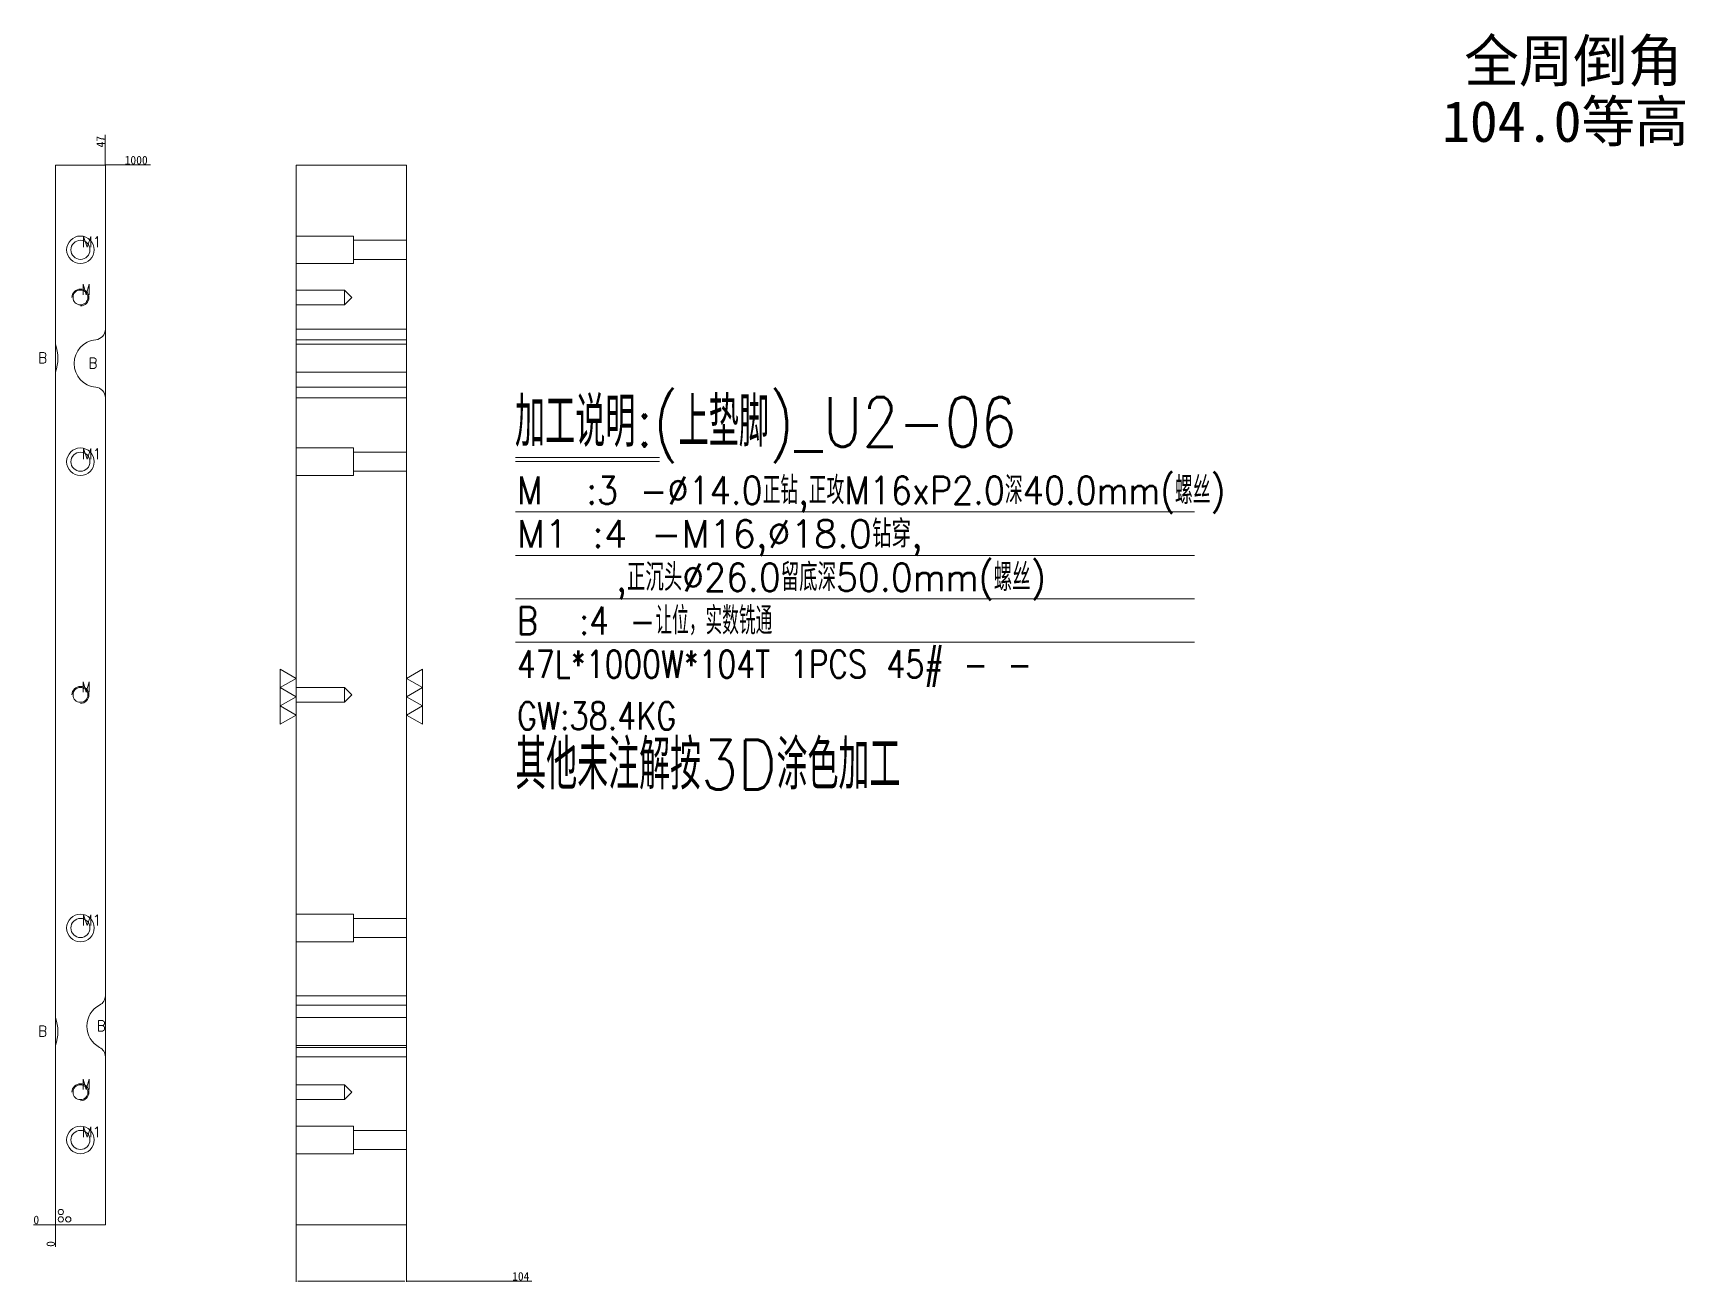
# Model space of a CAD drawing. Header units: millimetres. Extents: x 23118 to 24676, y 77112 to 78290.
import ezdxf
from ezdxf.enums import TextEntityAlignment as Align

# ---------------------------------------------------------------- set-up
doc = ezdxf.new("R2010")
doc.units = ezdxf.units.MM
doc.linetypes.add('DASHED', pattern=[0])
doc.linetypes.add('HIDDEN', pattern=[0])
doc.layers.add('dim', color=4, linetype='Continuous')
doc.layers.add('U2', color=7, linetype='Continuous')
doc.styles.add('_PUG_ERP', font='txt')
doc.styles.add('chinesef_fs', font='txt.shx', dxfattribs={"bigfont": 'gbcbig.shx'})
doc.dimstyles.new('_PUG_ERP', dxfattribs={"dimtxt": 8, "dimasz": 1.5, "dimexe": 0.5, "dimexo": 0.5, "dimgap": 0.5, "dimtad": 1, "dimtxsty": '_PUG_ERP', "dimblk": 'CLOSEDBLANK', "dimcen": 0, "dimclrd": 4, "dimclre": 4, "dimclrt": 3, "dimazin": 3, "dimtfac": 1, "dimtmove": 0, "dimatfit": 3, "dimldrblk": 'CLOSEDBLANK', "dimlwd": 9, "dimlwe": 9})

# ---------------------------------------------------------------- blocks, each defined once
blk = doc.blocks.new('*D733')
at = {"layer": 'Defpoints', "color": 0}
for p in [(23186, 78165.9), (23201, 78165.9), (23139, 77165.9)]:
    blk.add_point(p, dxfattribs=at)
at = {"layer": 'dim', "color": 4, "lineweight": 9}
blk.add_line((23186.5, 78165.9), (23228.6, 78165.9), dxfattribs=at)
at = {"layer": 'dim', "color": 3, "lineweight": 13, "insert": (23215.1, 78170.4), "char_height": 8, "attachment_point": 5, "style": '_PUG_ERP'}
blk.add_mtext('1000', dxfattribs=at)
blk = doc.blocks.new('_ClosedBlank')
blk = doc.blocks.new('*D734')
at = {"layer": 'Defpoints', "color": 0}
for p in [(23124, 77165.9), (23139, 77165.9), (23139, 77165.9)]:
    blk.add_point(p, dxfattribs=at)
at = {"layer": 'dim', "color": 4, "lineweight": 9}
blk.add_line((23138.5, 77165.9), (23118.2, 77165.9), dxfattribs=at)
at = {"layer": 'dim', "color": 3, "lineweight": 13, "insert": (23120.9, 77170.4), "char_height": 8, "attachment_point": 5, "style": '_PUG_ERP'}
blk.add_mtext('0', dxfattribs=at)
blk = doc.blocks.new('*D735')
at = {"layer": 'Defpoints', "color": 0}
for p in [(23139, 77165.9), (23139, 77165.9), (23139, 77150.9)]:
    blk.add_point(p, dxfattribs=at)
at = {"layer": 'dim', "color": 4, "lineweight": 9}
blk.add_line((23139, 77165.4), (23139, 77145), dxfattribs=at)
at = {"layer": 'dim', "color": 3, "lineweight": 13, "insert": (23134.5, 77147.7), "char_height": 8, "attachment_point": 5, "rotation": 90, "style": '_PUG_ERP'}
blk.add_mtext('0', dxfattribs=at)
blk = doc.blocks.new('*D736')
at = {"layer": 'Defpoints', "color": 0}
for p in [(23186, 78180.9), (23186, 78165.9), (23139, 77165.9)]:
    blk.add_point(p, dxfattribs=at)
at = {"layer": 'dim', "color": 4, "lineweight": 9}
for p, q in [((23186, 78177.9), (23186, 78194.3)), ((23186, 78174.9), (23186, 78177.9)), ((23186, 78166.4), (23186, 78174.9))]:
    blk.add_line(p, q, dxfattribs=at)
at = {"layer": 'dim', "color": 3, "lineweight": 13, "insert": (23181.5, 78187.9), "char_height": 8, "attachment_point": 5, "rotation": 90, "style": '_PUG_ERP'}
blk.add_mtext('47', dxfattribs=at)
blk = doc.blocks.new('*D737')
at = {"layer": 'Defpoints', "color": 0}
for p in [(23366, 77165.9), (23470, 77165.9), (23470, 77112.6)]:
    blk.add_point(p, dxfattribs=at)
at = {"layer": 'dim', "color": 4, "lineweight": 9}
for p, q in [((23366, 77165.4), (23366, 77112.1)), ((23470, 77165.4), (23470, 77112.1)), ((23367.5, 77112.6), (23468.5, 77112.6)), ((23470, 77112.6), (23588.2, 77112.6))]:
    blk.add_line(p, q, dxfattribs=at)
at = {"layer": 'dim', "color": 3, "lineweight": 13, "insert": (23577.8, 77117.1), "char_height": 8, "attachment_point": 5, "style": '_PUG_ERP'}
blk.add_mtext('104', dxfattribs=at)

msp = doc.modelspace()

# ---------------------------------------------------------------- linework, layer by layer
at = {"layer": 'dim', "color": 8, "linetype": 'Continuous', "lineweight": 18}
for p, q in [((23572.863, 77889.855), (23708.49, 77889.855)), ((23572.863, 77885.955), (23708.49, 77885.955)), ((23572.863, 77838.455), (24213.087, 77838.455)), ((23572.863, 77797.455), (24213.087, 77797.455)), ((23572.863, 77756.455), (24213.087, 77756.455)), ((23572.863, 77715.455), (24213.087, 77715.455))]:
    msp.add_line(p, q, dxfattribs=at)
at = {"layer": 'dim', "lineweight": 13}
for points in [[(23351.031, 77690.096), (23366.031, 77681.435), (23351.031, 77672.775), (23366.031, 77664.115), (23351.031, 77655.455), (23366.031, 77646.794), (23351.031, 77638.134), (23351.031, 77690.096)], [(23485.031, 77638.134), (23470.031, 77646.794), (23485.031, 77655.455), (23470.031, 77664.115), (23485.031, 77672.775), (23470.031, 77681.435), (23485.031, 77690.096), (23485.031, 77638.134)]]:
    msp.add_lwpolyline(points, close=True, dxfattribs=at)
for centre in [(23144.031, 77177.88), (23144.031, 77170.88), (23151.031, 77170.88)]:
    msp.add_circle(centre, 2.5, dxfattribs=at)
at = {"layer": 'U2', "color": 135, "linetype": 'Continuous', "lineweight": 18}
for p, q in [((23139.031, 78165.88), (23186.031, 78165.88)), ((23139.031, 77996.721), (23139.031, 78165.88)), ((23186.031, 78165.88), (23186.031, 78010.941)), ((23366.031, 78165.88), (23366.031, 78010.941)), ((23366.031, 78165.88), (23470.031, 78165.88)), ((23470.031, 78165.88), (23470.031, 78010.941)), ((23366.031, 78000.984), (23366.031, 78010.941)), ((23470.031, 78010.941), (23470.031, 78000.984)), ((23366.031, 78000.984), (23366.031, 77956.176)), ((23470.031, 78000.984), (23470.031, 77956.176)), ((23139.031, 77361.321), (23139.031, 77970.438)), ((23186.031, 77946.219), (23186.031, 77382.011)), ((23366.031, 77946.219), (23366.031, 77956.176)), ((23366.031, 77946.219), (23366.031, 77382.011)), ((23470.031, 77956.176), (23470.031, 77946.219)), ((23470.031, 77946.219), (23470.031, 77382.011)), ((23366.031, 77373.14), (23366.031, 77382.011)), ((23470.031, 77382.011), (23470.031, 77373.14)), ((23366.031, 77373.14), (23366.031, 77333.22)), ((23470.031, 77373.14), (23470.031, 77333.22)), ((23139.031, 77165.88), (23139.031, 77335.038)), ((23186.031, 77324.348), (23186.031, 77165.88)), ((23366.031, 77324.348), (23366.031, 77333.22)), ((23366.031, 77324.348), (23366.031, 77165.88)), ((23470.031, 77333.22), (23470.031, 77324.348)), ((23470.031, 77324.348), (23470.031, 77165.88)), ((23186.031, 77165.88), (23139.031, 77165.88)), ((23366.031, 77165.88), (23470.031, 77165.88))]:
    msp.add_line(p, q, dxfattribs=at)
at = {"layer": 'U2', "color": 31, "linetype": 'DASHED', "lineweight": 13, "ltscale": 0.510788}
for p, q in [((23420.031, 78098.88), (23366.031, 78098.88)), ((23420.031, 78098.88), (23420.031, 78072.88)), ((23470.031, 78094.883), (23420.031, 78094.883)), ((23366.031, 78072.88), (23420.031, 78072.88)), ((23420.031, 78076.876), (23470.031, 78076.876)), ((23366.031, 77996.721), (23470.031, 77996.721)), ((23366.031, 77970.438), (23470.031, 77970.438)), ((23420.031, 77898.88), (23366.031, 77898.88)), ((23420.031, 77898.88), (23420.031, 77872.88)), ((23470.031, 77894.883), (23420.031, 77894.883)), ((23366.031, 77872.88), (23420.031, 77872.88)), ((23420.031, 77876.876), (23470.031, 77876.876)), ((23420.031, 77458.88), (23366.031, 77458.88)), ((23420.031, 77458.88), (23420.031, 77432.88)), ((23470.031, 77454.883), (23420.031, 77454.883)), ((23366.031, 77432.88), (23420.031, 77432.88)), ((23420.031, 77436.876), (23470.031, 77436.876)), ((23366.031, 77361.321), (23470.031, 77361.321)), ((23366.031, 77335.038), (23470.031, 77335.038)), ((23420.031, 77258.88), (23366.031, 77258.88)), ((23420.031, 77258.88), (23420.031, 77232.88)), ((23470.031, 77254.883), (23420.031, 77254.883)), ((23366.031, 77232.88), (23420.031, 77232.88)), ((23420.031, 77236.876), (23470.031, 77236.876))]:
    msp.add_line(p, q, dxfattribs=at)
at = {"layer": 'U2', "color": 5, "linetype": 'DASHED', "lineweight": 13, "ltscale": 0.510788}
for p, q in [((23411.611, 78047.883), (23366.031, 78047.883)), ((23418.614, 78040.88), (23411.611, 78047.883)), ((23411.611, 78047.883), (23411.611, 78033.877)), ((23411.611, 78033.877), (23418.614, 78040.88)), ((23366.031, 78033.877), (23411.611, 78033.877)), ((23411.611, 77672.883), (23366.031, 77672.883)), ((23418.614, 77665.88), (23411.611, 77672.883)), ((23411.611, 77672.883), (23411.611, 77658.877)), ((23411.611, 77658.877), (23418.614, 77665.88)), ((23366.031, 77658.877), (23411.611, 77658.877)), ((23411.611, 77297.883), (23366.031, 77297.883)), ((23418.614, 77290.88), (23411.611, 77297.883)), ((23411.611, 77297.883), (23411.611, 77283.877)), ((23411.611, 77283.877), (23418.614, 77290.88)), ((23366.031, 77283.877), (23411.611, 77283.877))]:
    msp.add_line(p, q, dxfattribs=at)
at = {"layer": 'U2', "color": 155, "linetype": 'Continuous', "lineweight": 18}
for p, q in [((23366.031, 78010.941), (23470.031, 78010.941)), ((23470.031, 78000.984), (23366.031, 78000.984)), ((23366.031, 77956.176), (23470.031, 77956.176)), ((23470.031, 77946.219), (23366.031, 77946.219)), ((23366.031, 77382.011), (23470.031, 77382.011)), ((23470.031, 77373.14), (23366.031, 77373.14)), ((23366.031, 77333.22), (23470.031, 77333.22)), ((23470.031, 77324.348), (23366.031, 77324.348))]:
    msp.add_line(p, q, dxfattribs=at)
at = {"layer": 'U2', "color": 8, "linetype": 'HIDDEN', "lineweight": 18, "ltscale": 0.5}
msp.add_lwpolyline([(23139.031, 78165.88), (23139.031, 77165.88), (23186.031, 77165.88), (23186.031, 78165.88)], close=True, dxfattribs=at)
at = {"layer": 'U2', "color": 42, "linetype": 'Continuous', "lineweight": 18}
for centre, radius in [((23162.531, 78085.88), 13), ((23162.531, 78085.88), 9.004), ((23162.531, 78040.88), 7.003), ((23162.531, 77885.88), 13), ((23162.531, 77885.88), 9.004), ((23162.531, 77665.88), 7.003), ((23162.531, 77445.88), 13), ((23162.531, 77445.88), 9.004), ((23162.531, 77290.88), 7.003), ((23162.531, 77245.88), 13), ((23162.531, 77245.88), 9.004)]:
    msp.add_circle(centre, radius, dxfattribs=at)
at = {"layer": 'U2', "color": 42, "linetype": 'Continuous', "lineweight": 13}
for centre in [(23162.531, 78040.88), (23162.531, 77665.88), (23162.531, 77290.88)]:
    msp.add_arc(centre, 8, 270, 180, dxfattribs=at)
at = {"layer": 'U2', "color": 31, "linetype": 'Continuous', "lineweight": 18}
for centre, radius, start, end in [((23176.031, 78010.941), 10, 275.296635, 0), ((23101.781, 77983.58), 39.5, 340.567541, 19.432459), ((23179.031, 77978.58), 22.5, 95.296635, 264.703365), ((23176.031, 77946.219), 10, 0, 84.703365), ((23176.031, 77382.011), 10, 297.486712, 0), ((23191.031, 77353.18), 22.5, 117.486712, 242.513288), ((23101.781, 77348.18), 39.5, 340.567541, 19.432459), ((23176.031, 77324.348), 10, 0, 62.513288)]:
    msp.add_arc(centre, radius, start, end, dxfattribs=at)

# ---------------------------------------------------------------- texts
at = {"layer": 'dim'}
for s, height, p in [('全周倒角', 39.5623, (24570.45, 78265.113)), ('104.0等高', 38.7205, (24562.717, 78207.941))]:
    msp.add_text(s, height=height, dxfattribs=at).set_placement(p, align=Align.MIDDLE)
at = {"layer": 'dim', "color": 4, "lineweight": 13, "style": 'chinesef_fs'}
for s, height, width, p in [('M1', 10, 0.9957, (23163.724, 78088.373)), ('M', 10, 0.8408, (23163.624, 78043.323)), ('B', 10, 0.9609, (23122.556, 77978.923)), ('B', 10, 0.9609, (23169.992, 77973.923)), ('加工说明:(上垫脚)_U2-06', 46.8, 0.8437, (23572.295, 77900.038)), ('M1', 10, 0.9957, (23163.724, 77888.373)), ('M  :3 -%%c14.0正钻,正攻M16xP2.0深40.0mm(螺丝)', 26, 0.8947, (23574.241, 77845.846)), ('M1 :4 -M16,%%c18.0钻穿,', 26, 0.9834, (23574.241, 77804.846)), ('    ,正沉头%%c26.0留底深50.0mm(螺丝)', 26, 0.9271, (23574.241, 77763.846)), ('B  :4 -让位，实数铣通', 26, 0.8407, (23574.241, 77722.846)), ('47L*1000W*104T 1PCS 45# - - ', 26, 0.7966, (23574.241, 77681.846)), ('M', 10, 0.8408, (23163.624, 77668.323)), ('GW:38.4KG ', 26, 0.8074, (23574.241, 77633.046)), ('M1', 10, 0.9957, (23163.724, 77448.373)), ('B', 10, 0.9609, (23122.556, 77343.523)), ('B', 10, 0.9609, (23177.838, 77348.523)), ('M', 10, 0.8408, (23163.624, 77293.323)), ('M1', 10, 0.9957, (23163.724, 77248.373))]:
    msp.add_text(s, height=height, dxfattribs=dict(at, width=width)).set_placement(p)
at = {"layer": 'dim', "color": 21, "lineweight": 13, "style": 'chinesef_fs', "width": 0.8663}
msp.add_text('其他未注解按3D涂色加工', height=46.8, dxfattribs=at).set_placement((23572.661, 77576.638))

# ---------------------------------------------------------------- dimensions: what is measured, and where the dimension line sits
at = {"layer": 'dim', "lineweight": 13}
for feature_location, offset, dtype, origin, picture, middle in [((23186.031, 78165.88), (0, 15), 1, (23139.031, 77165.88), '*D736', (23181.531, 78187.856)), ((23186.031, 78165.88), (15, 0), 0, (23139.031, 77165.88), '*D733', (23215.055, 78170.38)), ((23139.031079429, 77165.87979798), (-15, 0), 0, (23139.031079429, 77165.87979798), '*D734', (23120.864412763, 77170.37979798)), ((23139.031079429, 77165.87979798), (0, -15), 1, (23139.031079429, 77165.87979798), '*D735', (23134.531079429, 77147.713131313))]:
    dim = msp.add_ordinate_dim(feature_location=feature_location, offset=offset, dtype=dtype, origin=origin, dimstyle='_PUG_ERP', dxfattribs=at)
    dim.commit()
    dim.dimension.update_dxf_attribs({"geometry": picture, "text_midpoint": middle})
dim = msp.add_linear_dim(base=(23470.031, 77112.578), p1=(23366.031, 77165.88), p2=(23470.031, 77165.88), dimstyle='_PUG_ERP', dxfattribs=at)
dim.commit()
dim.dimension.update_dxf_attribs({"geometry": '*D737', "text_midpoint": (23577.837, 77112.578), "dimtype": 160})

doc.saveas('drawing.dxf')
